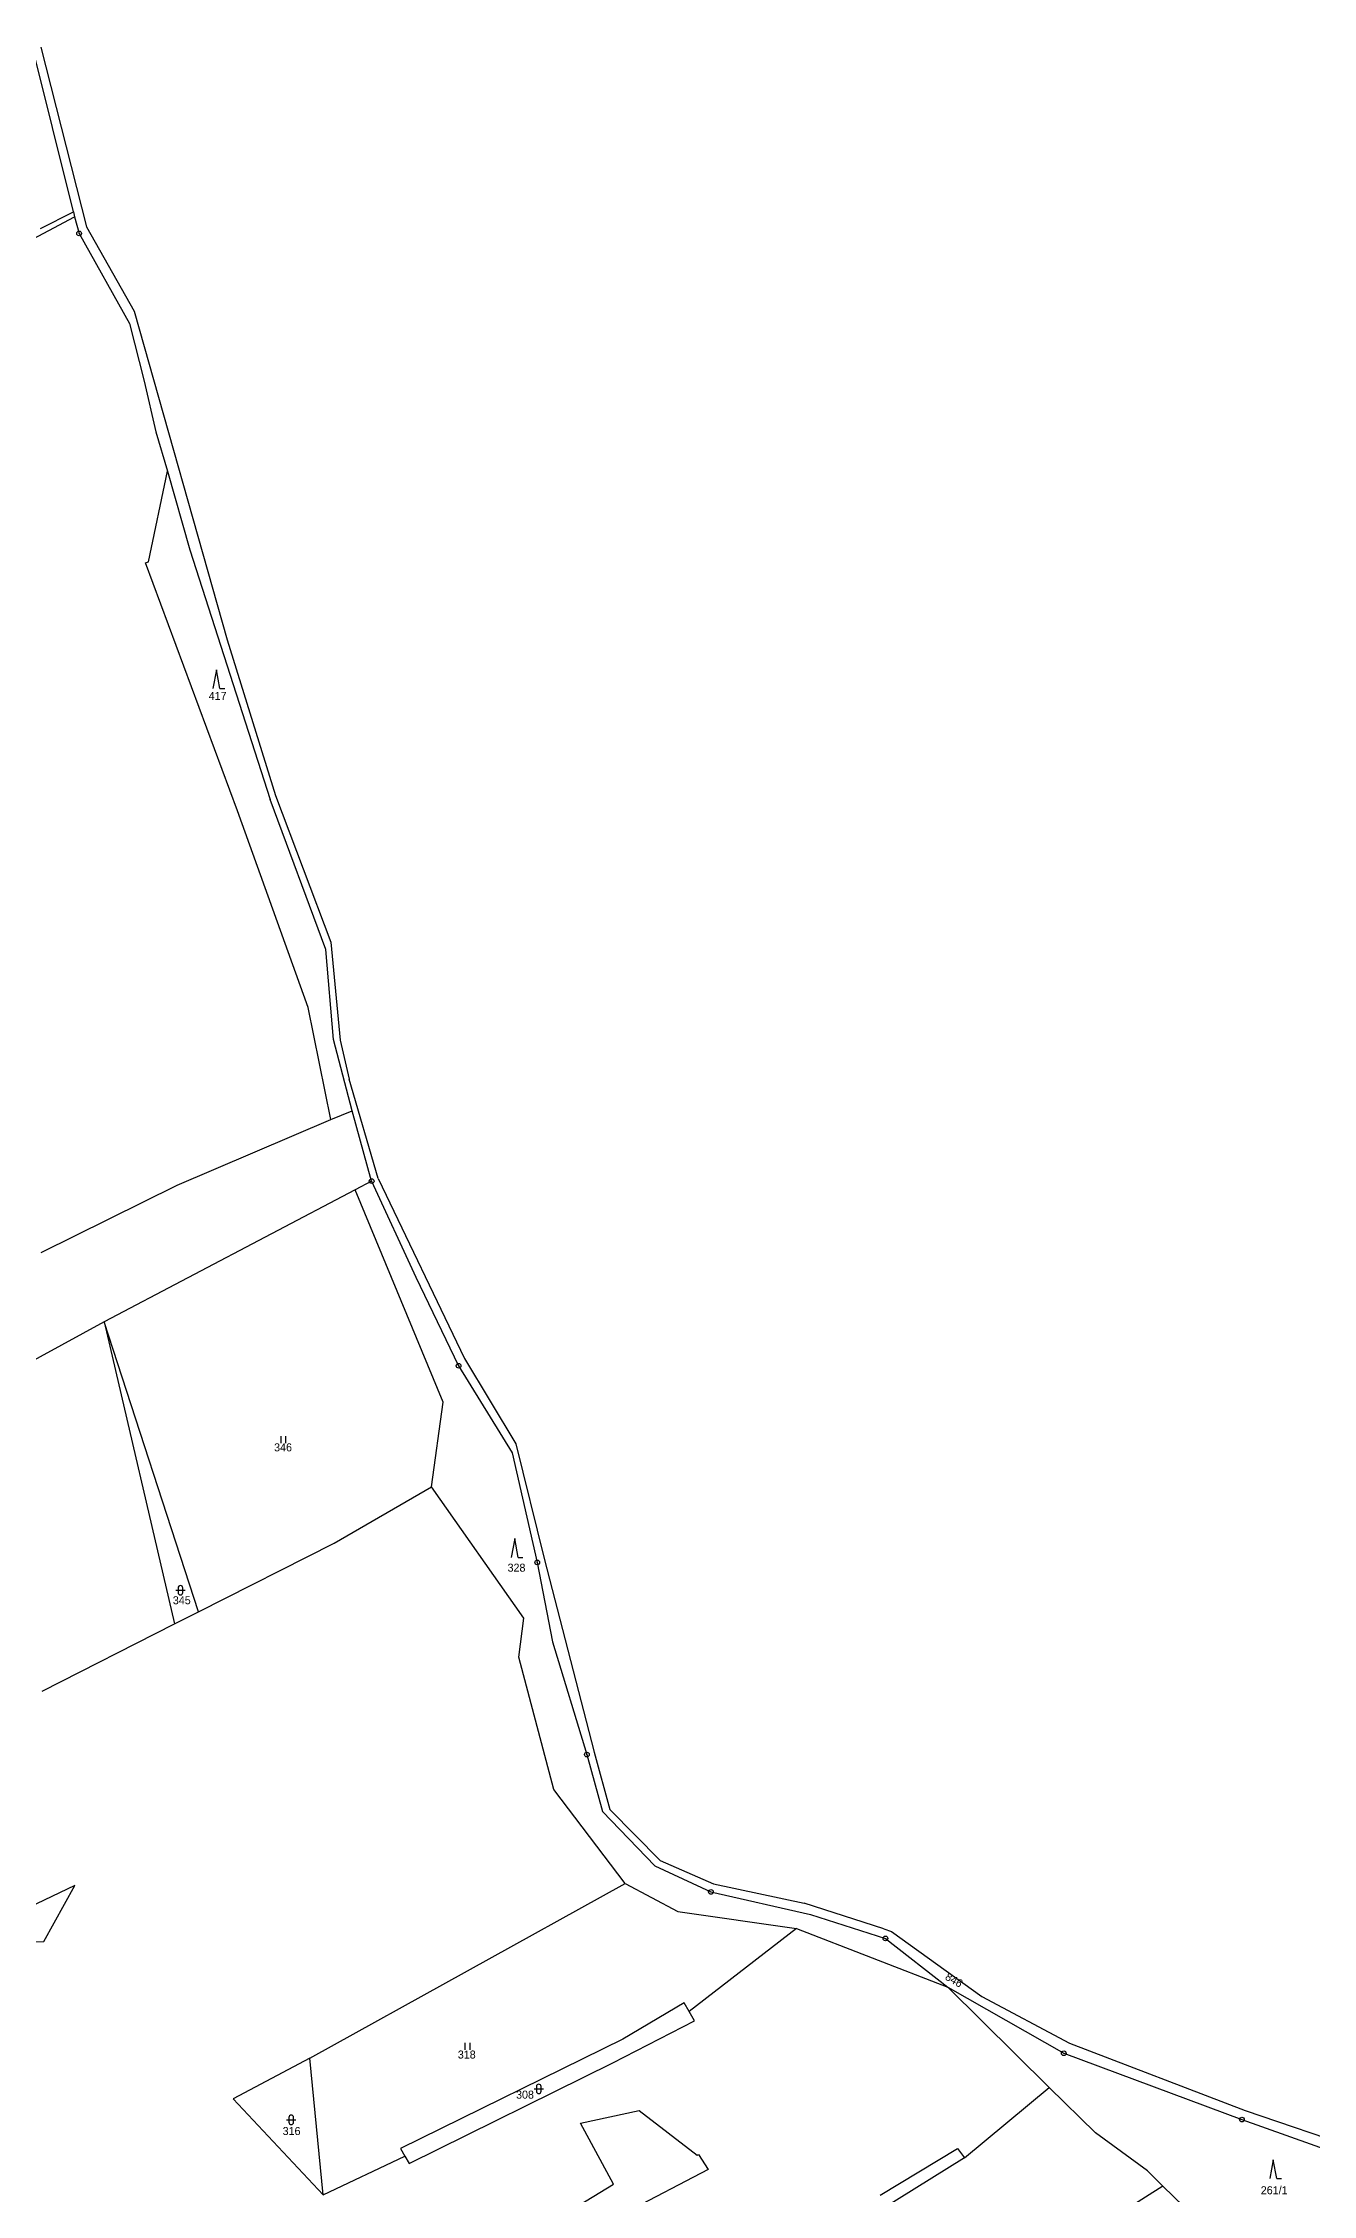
# Model space of a CAD drawing. Extents: x -528340 to -526503, y -1064020 to -1062300.
# Drawn here: x -527388.7 to -527119, y -1062959.2 to -1062502.1 of the extents above; entities that cross this region are included whole.
import ezdxf
from ezdxf.enums import TextEntityAlignment as Align

# ---------------------------------------------------------------- set-up
doc = ezdxf.new("R2010")
doc.units = 0
doc.linetypes.add('0_205_2', pattern=[0])
for name, color, linetype in [('105', 1, 'CONTINUOUS'), ('18', 1, 'CONTINUOUS'), ('20500', 1, 'CONTINUOUS'), ('20502', 1, 'CONTINUOUS'), ('21900', 1, 'CONTINUOUS'), ('306', 1, 'CONTINUOUS'), ('308', 1, 'CONTINUOUS'), ('316', 1, 'CONTINUOUS')]:
    doc.layers.add(name, color=color, linetype=linetype)

# ---------------------------------------------------------------- blocks, each defined once
blk = doc.blocks.new('3_08$4')
at = {"layer": '308', "color": 255, "linetype": 'CONTINUOUS'}
for p, q in [((0, 4), (-0.75, 0)), ((0.75, 0), (0, 4)), ((0.75, 0), (1.75, 0))]:
    blk.add_line(p, q, dxfattribs=at)
blk = doc.blocks.new('3_06$3')
at = {"layer": '306', "color": 255, "linetype": 'CONTINUOUS'}
for p, q in [((-0.51, 0), (-0.51, 1.5)), ((0.49, 0), (0.49, 1.5))]:
    blk.add_line(p, q, dxfattribs=at)
blk = doc.blocks.new('3_16$2')
at = {"layer": '316', "color": 255, "linetype": 'CONTINUOUS'}
for p, q in [((-1, 1), (1, 1)), ((-0.5, 1.5), (-0.5, 0.5)), ((0.5, 0.5), (0.5, 1.5))]:
    blk.add_line(p, q, dxfattribs=at)
for centre, start, end in [((0, 1.5), 0, 180), ((0, 0.5), 180, 359.9879)]:
    blk.add_arc(centre, 0.5, start, end, dxfattribs=at)
blk = doc.blocks.new('1_05$6')
at = {"layer": '105', "color": 3, "linetype": 'CONTINUOUS'}
for radius in [0.5, 0.0303]:
    blk.add_circle((0, 0), radius, dxfattribs=at)

msp = doc.modelspace()

# ---------------------------------------------------------------- linework, layer by layer
at = {"layer": '20500', "color": 3, "linetype": 'CONTINUOUS'}
for p, q in [((-527379.47, -1062541.1), (-527369.37, -1062559.03)), ((-527327.6, -1062693.07), (-527325.6, -1062713.91)), ((-527325.6, -1062713.91), (-527323.72, -1062722.13)), ((-527317.52, -1062743.24), (-527323.72, -1062722.13)), ((-527299.19, -1062781.52), (-527288.25, -1062799.64)), ((-527271.65, -1062865.11), (-527268.34, -1062877.28)), ((-527257.6, -1062888.13), (-527246.32, -1062893.11)), ((-527246.32, -1062893.11), (-527227.07, -1062897.2)), ((-527210.09, -1062902.63), (-527208.46, -1062903.18)), ((-527208.46, -1062903.18), (-527189.27, -1062917.01)), ((-527189.27, -1062917.01), (-527170.66, -1062926.91))]:
    msp.add_line(p, q, dxfattribs=at)
at = {"layer": '20502', "color": 3, "linetype": '0_205_2'}
for p, q in [((-527389.21, -1062502.97), (-527379.47, -1062541.1)), ((-527369.37, -1062559.03), (-527349.59, -1062628.88)), ((-527349.59, -1062628.88), (-527339.36, -1062661.92)), ((-527339.36, -1062661.92), (-527327.6, -1062693.07)), ((-527317.52, -1062743.24), (-527299.19, -1062781.52)), ((-527288.25, -1062799.64), (-527282.24, -1062824.01)), ((-527282.24, -1062824.01), (-527271.65, -1062865.11)), ((-527257.6, -1062888.13), (-527268.34, -1062877.28)), ((-527210.09, -1062902.63), (-527227.07, -1062897.2)), ((-527170.66, -1062926.91), (-527133.38, -1062941.24)), ((-527133.38, -1062941.24), (-527107.25, -1062950.15))]:
    msp.add_line(p, q, dxfattribs=at)
at = {"layer": '21900', "color": 3, "linetype": 'CONTINUOUS'}
for p, q in [((-527382.25, -1062537.92), (-527391.13, -1062502.08)), ((-527425.73, -1062562.13), (-527382.04, -1062539.02)), ((-527389.22, -1062541.47), (-527382.25, -1062537.92)), ((-527382.25, -1062537.92), (-527382.04, -1062539.02)), ((-527382.04, -1062539.02), (-527381.04, -1062542.53)), ((-527381.04, -1062542.53), (-527370.38, -1062561.67)), ((-527370.38, -1062561.67), (-527367.21, -1062573.9)), ((-527367.21, -1062573.9), (-527364.76, -1062584.69)), ((-527364.76, -1062584.69), (-527362.29, -1062593.05)), ((-527366.34, -1062612.25), (-527362.29, -1062593.05)), ((-527362.29, -1062593.05), (-527357.52, -1062609.74)), ((-527357.52, -1062609.74), (-527340.48, -1062662.79)), ((-527366.96, -1062612.5), (-527366.34, -1062612.25)), ((-527347.39, -1062665.16), (-527366.96, -1062612.5)), ((-527332.43, -1062706.92), (-527347.39, -1062665.16)), ((-527328.61, -1062694.63), (-527340.48, -1062662.79)), ((-527326.98, -1062713.75), (-527328.61, -1062694.63)), ((-527327.57, -1062730.73), (-527332.43, -1062706.92)), ((-527323.08, -1062728.86), (-527326.98, -1062713.75)), ((-527327.57, -1062730.73), (-527323.08, -1062728.86)), ((-527318.91, -1062743.82), (-527323.08, -1062728.86)), ((-527360.25, -1062744.7), (-527327.57, -1062730.73)), ((-527389.1, -1062758.96), (-527360.25, -1062744.7)), ((-527322.4, -1062745.66), (-527375.75, -1062773.7)), ((-527318.91, -1062743.82), (-527322.4, -1062745.66)), ((-527303.69, -1062790.8), (-527322.4, -1062745.66)), ((-527318.91, -1062743.82), (-527309.51, -1062764.19)), ((-527309.51, -1062764.19), (-527300.44, -1062783.04)), ((-527375.75, -1062773.7), (-527422.99, -1062799.5)), ((-527355.69, -1062835.29), (-527375.75, -1062773.7)), ((-527375.75, -1062773.7), (-527360.82, -1062837.89)), ((-527300.44, -1062783.04), (-527289.07, -1062801.52)), ((-527306.22, -1062808.76), (-527303.69, -1062790.8)), ((-527289.07, -1062801.52), (-527283.75, -1062824.8)), ((-527326.84, -1062820.72), (-527306.22, -1062808.76)), ((-527286.6, -1062836.65), (-527306.22, -1062808.76)), ((-527355.69, -1062835.29), (-527326.84, -1062820.72)), ((-527283.75, -1062824.8), (-527280.53, -1062841.69)), ((-527388.9, -1062852.13), (-527360.82, -1062837.89)), ((-527360.82, -1062837.89), (-527355.69, -1062835.29)), ((-527287.63, -1062844.94), (-527286.6, -1062836.65)), ((-527280.53, -1062841.69), (-527273.19, -1062865.62)), ((-527280.19, -1062873.02), (-527287.63, -1062844.94)), ((-527273.19, -1062865.62), (-527269.87, -1062877.7)), ((-527265.05, -1062893.01), (-527280.19, -1062873.02)), ((-527269.87, -1062877.7), (-527258.73, -1062889.26)), ((-527258.73, -1062889.26), (-527246.84, -1062894.8)), ((-527381.95, -1062893.43), (-527407.71, -1062905.77)), ((-527388.52, -1062905.36), (-527381.95, -1062893.43)), ((-527332.05, -1062930.08), (-527265.05, -1062893.01)), ((-527265.05, -1062893.01), (-527253.89, -1062898.99)), ((-527246.84, -1062894.8), (-527225.73, -1062899.63)), ((-527253.89, -1062898.99), (-527228.7, -1062902.59)), ((-527228.7, -1062902.59), (-527251.47, -1062920.23)), ((-527228.7, -1062902.59), (-527196.53, -1062915.04)), ((-527225.73, -1062899.63), (-527209.77, -1062904.68)), ((-527407.71, -1062905.77), (-527388.52, -1062905.36)), ((-527209.77, -1062904.68), (-527196.53, -1062915.04)), ((-527174.97, -1062936.31), (-527196.53, -1062915.04)), ((-527196.53, -1062915.04), (-527171.9, -1062929.07)), ((-527252.53, -1062918.35), (-527265.58, -1062926.08)), ((-527251.47, -1062920.23), (-527252.53, -1062918.35)), ((-527250.34, -1062922.21), (-527251.47, -1062920.23)), ((-527265.58, -1062926.08), (-527312.81, -1062949.3)), ((-527267.65, -1062931.11), (-527250.34, -1062922.21)), ((-527332.05, -1062930.08), (-527348.31, -1062938.76)), ((-527329.21, -1062959.14), (-527332.05, -1062930.08)), ((-527171.9, -1062929.07), (-527134.05, -1062943.17)), ((-527310.94, -1062952.5), (-527267.65, -1062931.11)), ((-527348.31, -1062938.76), (-527329.21, -1062959.14)), ((-527192.97, -1062951.29), (-527174.97, -1062936.31)), ((-527165.18, -1062945.98), (-527174.97, -1062936.31)), ((-527274.54, -1062943.92), (-527262.07, -1062941.2)), ((-527267.52, -1062956.87), (-527274.54, -1062943.92)), ((-527262.07, -1062941.2), (-527249.74, -1062950.75)), ((-527134.05, -1062943.17), (-527107.17, -1062952.74)), ((-527154.14, -1062954.05), (-527165.18, -1062945.98)), ((-527329.21, -1062959.14), (-527311.86, -1062950.92)), ((-527312.81, -1062949.3), (-527311.86, -1062950.92)), ((-527311.86, -1062950.92), (-527310.94, -1062952.5)), ((-527249.74, -1062950.75), (-527249.46, -1062950.58)), ((-527249.46, -1062950.58), (-527247.46, -1062953.75)), ((-527192.97, -1062951.29), (-527243.42, -1062982.57)), ((-527210.88, -1062959.2), (-527194.5, -1062949.28)), ((-527194.5, -1062949.28), (-527192.97, -1062951.29)), ((-527283.65, -1062966.75), (-527267.52, -1062956.87)), ((-527247.46, -1062953.75), (-527264.75, -1062962.81)), ((-527150.85, -1062957.27), (-527158.23, -1062962.01)), ((-527150.85, -1062957.27), (-527154.14, -1062954.05)), ((-527146.3, -1062961.72), (-527150.85, -1062957.27))]:
    msp.add_line(p, q, dxfattribs=at)

# ---------------------------------------------------------------- block references
at = {"layer": '105', "color": 0, "linetype": 'BYBLOCK'}
for p in [(-527381.04, -1062542.53), (-527318.91, -1062743.82), (-527300.44, -1062783.04), (-527283.75, -1062824.8), (-527273.19, -1062865.62), (-527246.84, -1062894.8), (-527209.77, -1062904.68), (-527171.9, -1062929.07), (-527134.05, -1062943.17)]:
    msp.add_blockref('1_05$6', p, dxfattribs=at)
at = {"layer": '306', "color": 0, "linetype": 'BYBLOCK'}
for p in [(-527337.63, -1062799.51), (-527298.51, -1062928.34)]:
    msp.add_blockref('3_06$3', p, dxfattribs=at)
at = {"layer": '308', "color": 0, "linetype": 'BYBLOCK'}
for p in [(-527351.88, -1062639.21), (-527288.52, -1062823.74), (-527127.41, -1062955.69)]:
    msp.add_blockref('3_08$4', p, dxfattribs=at)
at = {"layer": '316', "color": 0, "linetype": 'BYBLOCK'}
for p in [(-527359.52, -1062831.73), (-527283.42, -1062937.64), (-527335.98, -1062944.21)]:
    msp.add_blockref('3_16$2', p, dxfattribs=at)

# ---------------------------------------------------------------- texts
at = {"layer": '18', "color": 255, "linetype": 'CONTINUOUS'}
for s, p in [('417', (-527351.62, -1062642.11)), ('346', (-527337.73, -1062801.73)), ('328', (-527288.14, -1062827.29)), ('345', (-527359.24, -1062834.21)), ('318', (-527298.71, -1062930.7)), ('308', (-527286.34, -1062939.22)), ('316', (-527335.92, -1062946.95)), ('261/1', (-527127.21, -1062959.53))]:
    msp.add_text(s, height=1.7, dxfattribs=at).set_placement(p, align=Align.BOTTOM_CENTER)
msp.add_text('846', height=1.7, rotation=330, dxfattribs=at).set_placement((-527195.88, -1062914.69), align=Align.BOTTOM_CENTER)

doc.saveas('drawing.dxf')
